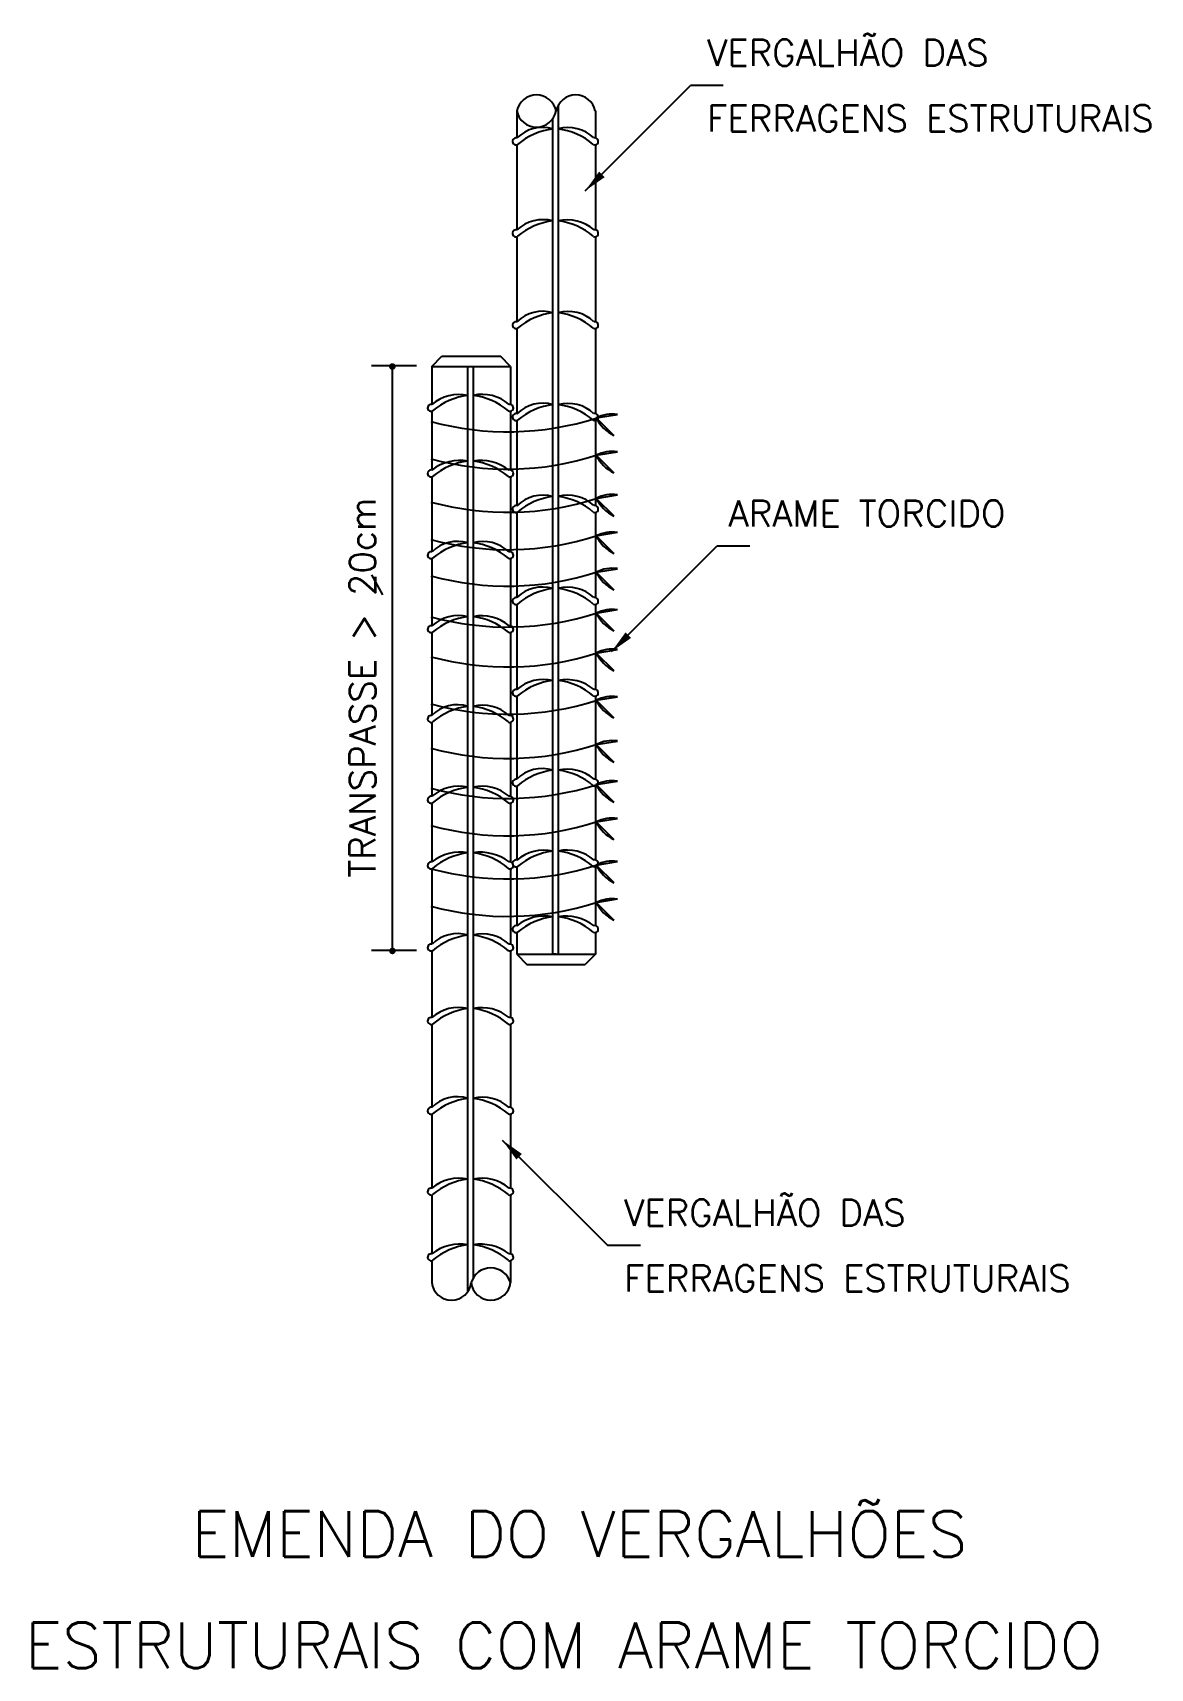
# Model space of a CAD drawing. Header units: millimetres. Extents: x -6662 to -6653.4, y -4429.2 to -4416.7.
import ezdxf
from ezdxf.enums import TextEntityAlignment as Align

# ---------------------------------------------------------------- set-up
doc = ezdxf.new("R2010")
doc.units = ezdxf.units.MM
doc.header["$LTSCALE"] = 10
doc.layers.add('Termotécnica', color=7, linetype='Continuous')
doc.styles.add('r140', font='romans.shx')
doc.styles.add('r80', font='romans.shx')

msp = doc.modelspace()

# ---------------------------------------------------------------- linework, layer by layer
at = {"layer": 'Termotécnica', "color": 2}
for p, q in [((-6657.761, -4417.864), (-6656.956, -4417.059)), ((-6656.706, -4417.059), (-6656.956, -4417.059)), ((-6658.283, -4417.252), (-6658.283, -4417.459)), ((-6658.008, -4422.808), (-6658.008, -4417.312)), ((-6657.965, -4422.808), (-6657.965, -4417.206)), ((-6657.683, -4417.252), (-6657.683, -4417.459)), ((-6658.283, -4417.511), (-6658.283, -4418.162)), ((-6657.683, -4417.512), (-6657.683, -4418.161)), ((-6658.283, -4418.214), (-6658.283, -4418.864)), ((-6657.683, -4418.214), (-6657.683, -4418.864)), ((-6658.283, -4418.916), (-6658.283, -4419.567)), ((-6657.683, -4418.916), (-6657.683, -4419.566)), ((-6658.932, -4419.206), (-6658.856, -4419.128)), ((-6658.856, -4419.128), (-6658.409, -4419.128)), ((-6658.332, -4419.206), (-6658.409, -4419.128)), ((-6658.932, -4419.206), (-6658.332, -4419.206)), ((-6658.932, -4419.207), (-6658.932, -4419.496)), ((-6658.657, -4426.274), (-6658.657, -4419.206)), ((-6658.614, -4426.167), (-6658.614, -4419.206)), ((-6658.332, -4419.206), (-6658.332, -4419.495)), ((-6658.932, -4419.548), (-6658.932, -4419.997)), ((-6658.332, -4419.548), (-6658.332, -4419.997)), ((-6658.283, -4419.618), (-6658.283, -4420.269)), ((-6657.683, -4419.619), (-6657.683, -4420.269)), ((-6658.932, -4420.049), (-6658.932, -4420.622)), ((-6658.332, -4420.05), (-6658.332, -4420.622)), ((-6658.283, -4420.321), (-6658.283, -4420.972)), ((-6657.683, -4420.321), (-6657.683, -4420.971)), ((-6657.559, -4421.385), (-6656.754, -4420.58)), ((-6656.504, -4420.58), (-6656.754, -4420.58)), ((-6658.932, -4420.674), (-6658.932, -4421.187)), ((-6658.332, -4420.674), (-6658.332, -4421.186)), ((-6658.283, -4421.023), (-6658.283, -4421.674)), ((-6657.683, -4421.024), (-6657.683, -4421.674)), ((-6658.932, -4421.239), (-6658.932, -4421.873)), ((-6658.332, -4421.239), (-6658.332, -4421.872)), ((-6658.283, -4421.726), (-6658.283, -4422.36)), ((-6657.683, -4421.726), (-6657.683, -4422.36)), ((-6658.932, -4421.925), (-6658.932, -4422.49)), ((-6658.332, -4421.925), (-6658.332, -4422.49)), ((-6658.283, -4422.412), (-6658.283, -4422.978)), ((-6657.683, -4422.412), (-6657.683, -4422.977)), ((-6658.932, -4422.542), (-6658.932, -4422.992)), ((-6658.332, -4422.543), (-6658.332, -4422.992)), ((-6658.008, -4423.698), (-6658.008, -4422.808)), ((-6657.965, -4423.58), (-6657.965, -4422.808)), ((-6658.932, -4423.044), (-6658.932, -4423.62)), ((-6658.332, -4423.044), (-6658.332, -4423.62)), ((-6658.283, -4423.029), (-6658.283, -4423.479)), ((-6657.683, -4423.03), (-6657.683, -4423.479)), ((-6658.283, -4423.531), (-6658.283, -4423.698)), ((-6657.683, -4423.532), (-6657.683, -4423.698)), ((-6658.932, -4423.672), (-6658.932, -4424.182)), ((-6658.332, -4423.673), (-6658.332, -4424.181)), ((-6658.283, -4423.698), (-6657.683, -4423.698)), ((-6658.283, -4423.698), (-6658.207, -4423.777)), ((-6657.983, -4423.698), (-6658.008, -4423.698)), ((-6658.008, -4423.698), (-6657.965, -4423.698)), ((-6657.965, -4423.698), (-6657.965, -4423.58)), ((-6657.683, -4423.698), (-6657.76, -4423.777)), ((-6658.207, -4423.777), (-6657.76, -4423.777)), ((-6658.932, -4424.233), (-6658.932, -4424.867)), ((-6658.332, -4424.234), (-6658.332, -4424.867)), ((-6658.932, -4424.919), (-6658.932, -4425.485)), ((-6658.332, -4424.92), (-6658.332, -4425.484)), ((-6658.395, -4425.117), (-6657.589, -4425.923)), ((-6658.932, -4425.537), (-6658.932, -4425.987)), ((-6658.332, -4425.537), (-6658.332, -4425.986)), ((-6657.339, -4425.923), (-6657.589, -4425.923)), ((-6658.932, -4426.039), (-6658.932, -4426.206)), ((-6658.332, -4426.039), (-6658.332, -4426.206))]:
    msp.add_line(p, q, dxfattribs=at)
at = {"layer": 'Termotécnica', "color": 1}
for p, q in [((-6659.05, -4419.202), (-6659.394, -4419.202)), ((-6659.234, -4423.664), (-6659.234, -4419.207)), ((-6659.05, -4423.669), (-6659.394, -4423.669))]:
    msp.add_line(p, q, dxfattribs=at)
at = {"layer": 'Termotécnica', "color": 4}
for p, q in [((-6657.676, -4419.599), (-6657.515, -4419.572)), ((-6657.676, -4419.599), (-6657.515, -4419.572)), ((-6657.676, -4419.599), (-6657.542, -4419.733)), ((-6657.676, -4419.599), (-6657.542, -4419.733)), ((-6657.676, -4419.884), (-6657.515, -4419.858)), ((-6657.676, -4419.884), (-6657.515, -4419.858)), ((-6657.676, -4419.884), (-6657.542, -4420.019)), ((-6657.676, -4419.884), (-6657.542, -4420.019)), ((-6657.676, -4420.214), (-6657.515, -4420.187)), ((-6657.676, -4420.214), (-6657.515, -4420.187)), ((-6657.676, -4420.214), (-6657.542, -4420.348)), ((-6657.676, -4420.214), (-6657.542, -4420.348)), ((-6657.676, -4420.5), (-6657.515, -4420.473)), ((-6657.676, -4420.5), (-6657.515, -4420.473)), ((-6657.676, -4420.5), (-6657.542, -4420.635)), ((-6657.676, -4420.5), (-6657.542, -4420.635)), ((-6657.676, -4420.778), (-6657.515, -4420.751)), ((-6657.676, -4420.778), (-6657.542, -4420.912)), ((-6657.676, -4421.091), (-6657.515, -4421.064)), ((-6657.676, -4421.091), (-6657.515, -4421.064)), ((-6657.676, -4421.091), (-6657.542, -4421.226)), ((-6657.676, -4421.091), (-6657.542, -4421.226)), ((-6657.676, -4421.396), (-6657.515, -4421.369)), ((-6657.676, -4421.396), (-6657.515, -4421.369)), ((-6657.676, -4421.396), (-6657.542, -4421.53)), ((-6657.676, -4421.396), (-6657.542, -4421.53)), ((-6657.676, -4421.757), (-6657.515, -4421.73)), ((-6657.676, -4421.757), (-6657.515, -4421.73)), ((-6657.676, -4421.757), (-6657.542, -4421.891)), ((-6657.676, -4421.757), (-6657.542, -4421.891)), ((-6657.676, -4422.095), (-6657.515, -4422.068)), ((-6657.676, -4422.095), (-6657.515, -4422.068)), ((-6657.676, -4422.095), (-6657.542, -4422.229)), ((-6657.676, -4422.095), (-6657.542, -4422.229)), ((-6657.676, -4422.401), (-6657.515, -4422.374)), ((-6657.676, -4422.401), (-6657.515, -4422.374)), ((-6657.676, -4422.401), (-6657.542, -4422.535)), ((-6657.676, -4422.401), (-6657.542, -4422.535)), ((-6657.676, -4422.686), (-6657.515, -4422.66)), ((-6657.676, -4422.686), (-6657.515, -4422.66)), ((-6657.676, -4422.686), (-6657.542, -4422.821)), ((-6657.676, -4422.686), (-6657.542, -4422.821)), ((-6657.676, -4423.016), (-6657.515, -4422.989)), ((-6657.676, -4423.016), (-6657.515, -4422.989)), ((-6657.676, -4423.016), (-6657.542, -4423.15)), ((-6657.676, -4423.016), (-6657.542, -4423.15)), ((-6657.676, -4423.302), (-6657.515, -4423.275)), ((-6657.676, -4423.302), (-6657.515, -4423.275)), ((-6657.676, -4423.302), (-6657.542, -4423.437)), ((-6657.676, -4423.302), (-6657.542, -4423.437))]:
    msp.add_line(p, q, dxfattribs=at)
at = {"layer": 'Termotécnica', "color": 3}
msp.add_line((-6659.394, -4420.799), (-6659.309, -4420.951), dxfattribs=at)
at = {"layer": 'Termotécnica', "color": 2, "const_width": 0.0225}
for points in [[(-6659.22, -4419.206, 1), (-6659.248, -4419.206, 1)], [(-6659.221, -4423.666, 1), (-6659.246, -4423.678, 1)]]:
    msp.add_lwpolyline(points, format="xyb", close=True, dxfattribs=at)
at = {"layer": 'Termotécnica', "color": 2}
for centre, radius, start, end in [((-6658.133, -4417.284), 0.153, 12.1644, 167.8356), ((-6657.833, -4417.284), 0.153, 12.1644, 167.8356), ((-6658.133, -4417.225), 0.152, 190.1271, 349.8729), ((-6658.087, -4417.655), 0.276, 73.136, 134.9547), ((-6657.947, -4417.894), 0.507, 96.7868, 130.623), ((-6657.892, -4417.668), 0.288, 46.4549, 105.4545), ((-6658.029, -4417.894), 0.507, 49.377, 83.2132), ((-6658.289, -4417.485), 0.0266, 76.0461, 296.6257), ((-6657.687, -4417.485), 0.0266, 243.3743, 103.9539), ((-6658.289, -4418.188), 0.0266, 76.0461, 296.6257), ((-6658.081, -4418.384), 0.3, 75.8438, 132.2469), ((-6657.947, -4418.596), 0.507, 96.7868, 130.623), ((-6657.901, -4418.409), 0.323, 49.9094, 102), ((-6658.029, -4418.596), 0.507, 49.377, 83.2132), ((-6657.687, -4418.188), 0.0266, 243.3743, 103.9539), ((-6658.087, -4419.06), 0.276, 73.136, 134.9547), ((-6657.947, -4419.298), 0.507, 96.7868, 130.623), ((-6657.892, -4419.073), 0.288, 46.4549, 105.4545), ((-6658.029, -4419.298), 0.507, 49.377, 83.2132), ((-6658.289, -4418.89), 0.0266, 76.0461, 296.6257), ((-6657.687, -4418.89), 0.0266, 243.3743, 103.9539), ((-6658.725, -4419.739), 0.319, 77.6433, 130.4474), ((-6658.596, -4419.93), 0.507, 96.7868, 130.623), ((-6658.548, -4419.735), 0.316, 49.2618, 102.6475), ((-6658.678, -4419.93), 0.507, 49.377, 83.2132), ((-6658.938, -4419.522), 0.0266, 76.0461, 296.6257), ((-6658.336, -4419.522), 0.0266, 243.3743, 103.9539), ((-6658.289, -4419.592), 0.0266, 76.0461, 296.6257), ((-6658.087, -4419.762), 0.276, 73.136, 134.9547), ((-6657.947, -4420.001), 0.507, 96.7868, 130.623), ((-6657.892, -4419.776), 0.288, 46.4549, 105.4545), ((-6658.029, -4420.001), 0.507, 49.377, 83.2132), ((-6657.687, -4419.592), 0.0266, 243.3743, 103.9539), ((-6658.718, -4420.266), 0.343, 79.5772, 128.5135), ((-6658.596, -4420.432), 0.507, 96.7868, 130.623), ((-6658.562, -4420.29), 0.366, 53.0947, 98.8146), ((-6658.678, -4420.432), 0.507, 49.377, 83.2132), ((-6658.938, -4420.023), 0.0266, 76.0461, 296.6257), ((-6658.336, -4420.023), 0.0266, 243.3743, 103.9539), ((-6658.087, -4420.465), 0.276, 73.136, 134.9547), ((-6657.947, -4420.703), 0.507, 96.7868, 130.623), ((-6657.892, -4420.478), 0.288, 46.4549, 105.4545), ((-6658.029, -4420.703), 0.507, 49.377, 83.2132), ((-6658.289, -4420.295), 0.0266, 76.0461, 296.6257), ((-6657.687, -4420.295), 0.0266, 243.3743, 103.9539), ((-6658.736, -4420.818), 0.276, 73.136, 134.9547), ((-6658.596, -4421.056), 0.507, 96.7868, 130.623), ((-6658.541, -4420.831), 0.288, 46.4549, 105.4545), ((-6658.678, -4421.056), 0.507, 49.377, 83.2132), ((-6658.938, -4420.648), 0.0266, 76.0461, 296.6257), ((-6658.336, -4420.648), 0.0266, 243.3743, 103.9539), ((-6658.087, -4421.167), 0.276, 73.136, 134.9547), ((-6657.947, -4421.406), 0.507, 96.7868, 130.623), ((-6657.892, -4421.181), 0.288, 46.4549, 105.4545), ((-6658.029, -4421.406), 0.507, 49.377, 83.2132), ((-6658.289, -4420.998), 0.0266, 76.0461, 296.6257), ((-6657.687, -4420.998), 0.0266, 243.3743, 103.9539), ((-6658.938, -4421.213), 0.0266, 76.0461, 296.6257), ((-6658.73, -4421.409), 0.3, 75.8438, 132.2469), ((-6658.596, -4421.621), 0.507, 96.7868, 130.623), ((-6658.55, -4421.434), 0.323, 49.9094, 102), ((-6658.678, -4421.621), 0.507, 49.377, 83.2132), ((-6658.336, -4421.213), 0.0266, 243.3743, 103.9539), ((-6658.289, -4421.7), 0.0266, 76.0461, 296.6257), ((-6658.081, -4421.897), 0.3, 75.8438, 132.2469), ((-6657.947, -4422.108), 0.507, 96.7868, 130.623), ((-6657.901, -4421.922), 0.323, 49.9094, 102), ((-6658.029, -4422.108), 0.507, 49.377, 83.2132), ((-6657.687, -4421.7), 0.0266, 243.3743, 103.9539), ((-6658.739, -4422.06), 0.269, 72.1762, 135.9145), ((-6658.596, -4422.307), 0.507, 96.7868, 130.623), ((-6658.546, -4422.102), 0.307, 48.3834, 103.5259), ((-6658.678, -4422.307), 0.507, 49.377, 83.2132), ((-6658.938, -4421.899), 0.0266, 76.0461, 296.6257), ((-6658.336, -4421.899), 0.0266, 243.3743, 103.9539), ((-6658.09, -4422.547), 0.269, 72.1762, 135.9145), ((-6657.947, -4422.794), 0.507, 96.7868, 130.623), ((-6657.897, -4422.59), 0.307, 48.3834, 103.5259), ((-6658.029, -4422.794), 0.507, 49.377, 83.2132), ((-6658.725, -4422.733), 0.319, 77.6433, 130.4474), ((-6658.596, -4422.925), 0.507, 96.7868, 130.623), ((-6658.548, -4422.73), 0.316, 49.2618, 102.6475), ((-6658.678, -4422.925), 0.507, 49.377, 83.2132), ((-6658.289, -4422.386), 0.0266, 76.0461, 296.6257), ((-6657.687, -4422.386), 0.0266, 243.3743, 103.9539), ((-6658.938, -4422.516), 0.0266, 76.0461, 296.6257), ((-6658.336, -4422.516), 0.0266, 243.3743, 103.9539), ((-6658.718, -4423.26), 0.343, 79.5772, 128.5135), ((-6658.596, -4423.426), 0.507, 96.7868, 130.623), ((-6658.562, -4423.284), 0.366, 53.0947, 98.8146), ((-6658.678, -4423.426), 0.507, 49.377, 83.2132), ((-6658.076, -4423.221), 0.319, 77.6433, 130.4474), ((-6657.947, -4423.412), 0.507, 96.7868, 130.623), ((-6657.899, -4423.217), 0.316, 49.2618, 102.6475), ((-6658.029, -4423.412), 0.507, 49.377, 83.2132), ((-6658.938, -4423.018), 0.0266, 76.0461, 296.6257), ((-6658.336, -4423.018), 0.0266, 243.3743, 103.9539), ((-6658.289, -4423.003), 0.0266, 76.0461, 296.6257), ((-6657.687, -4423.003), 0.0266, 243.3743, 103.9539), ((-6658.069, -4423.748), 0.343, 79.5772, 128.5135), ((-6657.947, -4423.914), 0.507, 96.7868, 130.623), ((-6657.913, -4423.772), 0.366, 53.0947, 98.8146), ((-6658.029, -4423.914), 0.507, 49.377, 83.2132), ((-6658.736, -4423.816), 0.276, 73.136, 134.9547), ((-6658.596, -4424.055), 0.507, 96.7868, 130.623), ((-6658.541, -4423.83), 0.288, 46.4549, 105.4545), ((-6658.678, -4424.055), 0.507, 49.377, 83.2132), ((-6658.289, -4423.505), 0.0266, 76.0461, 296.6257), ((-6657.687, -4423.505), 0.0266, 243.3743, 103.9539), ((-6658.938, -4423.646), 0.0266, 76.0461, 296.6257), ((-6658.336, -4423.646), 0.0266, 243.3743, 103.9539), ((-6658.938, -4424.207), 0.0266, 76.0461, 296.6257), ((-6658.73, -4424.404), 0.3, 75.8438, 132.2469), ((-6658.596, -4424.616), 0.507, 96.7868, 130.623), ((-6658.55, -4424.429), 0.323, 49.9094, 102), ((-6658.678, -4424.616), 0.507, 49.377, 83.2132), ((-6658.336, -4424.207), 0.0266, 243.3743, 103.9539), ((-6658.739, -4425.055), 0.269, 72.1762, 135.9145), ((-6658.596, -4425.302), 0.507, 96.7868, 130.623), ((-6658.546, -4425.097), 0.307, 48.3834, 103.5259), ((-6658.678, -4425.302), 0.507, 49.377, 83.2132), ((-6658.938, -4424.893), 0.0266, 76.0461, 296.6257), ((-6658.336, -4424.893), 0.0266, 243.3743, 103.9539), ((-6658.725, -4425.728), 0.319, 77.6433, 130.4474), ((-6658.596, -4425.919), 0.507, 96.7868, 130.623), ((-6658.548, -4425.725), 0.316, 49.2618, 102.6475), ((-6658.678, -4425.919), 0.507, 49.377, 83.2132), ((-6658.938, -4425.511), 0.0266, 76.0461, 296.6257), ((-6658.336, -4425.511), 0.0266, 243.3743, 103.9539), ((-6658.718, -4426.255), 0.343, 79.5772, 128.5135), ((-6658.596, -4426.421), 0.507, 96.7868, 130.623), ((-6658.562, -4426.279), 0.366, 53.0947, 98.8146), ((-6658.678, -4426.421), 0.507, 49.377, 83.2132), ((-6658.938, -4426.013), 0.0266, 76.0461, 296.6257), ((-6658.336, -4426.013), 0.0266, 243.3743, 103.9539), ((-6658.482, -4426.252), 0.157, 17.2268, 162.7732), ((-6658.782, -4426.19), 0.151, 185.8124, 354.1876), ((-6658.482, -4426.19), 0.151, 186.0922, 353.9078)]:
    msp.add_arc(centre, radius, start, end, dxfattribs=at)
at = {"layer": 'Termotécnica', "color": 4}
for centre, radius, start, end in [((-6657.553, -4419.841), 0.272, 81.9634, 116.9487), ((-6658.353, -4417.479), 2.226, 254.7351, 287.7043), ((-6657.402, -4419.459), 0.308, 207.0397, 242.9989), ((-6658.353, -4417.764), 2.226, 254.7351, 287.7043), ((-6657.553, -4420.127), 0.272, 81.9634, 116.9487), ((-6657.402, -4419.745), 0.308, 207.0397, 242.9989), ((-6657.553, -4420.456), 0.272, 81.9634, 116.9487), ((-6658.353, -4418.094), 2.226, 254.7351, 287.7043), ((-6657.402, -4420.074), 0.308, 207.0397, 242.9989), ((-6658.353, -4418.38), 2.226, 254.7351, 287.7043), ((-6657.553, -4420.743), 0.272, 81.9634, 116.9487), ((-6657.402, -4420.36), 0.308, 207.0397, 242.9989), ((-6658.353, -4418.658), 2.226, 254.7351, 287.7043), ((-6657.553, -4421.02), 0.272, 81.9634, 116.9487), ((-6657.402, -4420.638), 0.308, 207.0397, 242.9989), ((-6657.553, -4421.334), 0.272, 81.9634, 116.9487), ((-6658.353, -4418.971), 2.226, 254.7351, 287.7043), ((-6657.402, -4420.951), 0.308, 207.0397, 242.9989), ((-6658.353, -4419.276), 2.226, 254.7351, 287.7043), ((-6657.553, -4421.638), 0.272, 81.9634, 116.9487), ((-6657.402, -4421.256), 0.308, 207.0397, 242.9989), ((-6658.353, -4419.637), 2.226, 254.7351, 287.7043), ((-6657.553, -4421.999), 0.272, 81.9634, 116.9487), ((-6657.402, -4421.617), 0.308, 207.0397, 242.9989), ((-6657.553, -4422.337), 0.272, 81.9634, 116.9487), ((-6658.353, -4419.975), 2.226, 254.7351, 287.7043), ((-6657.402, -4421.955), 0.308, 207.0397, 242.9989), ((-6658.353, -4420.281), 2.226, 254.7351, 287.7043), ((-6657.553, -4422.643), 0.272, 81.9634, 116.9487), ((-6657.402, -4422.261), 0.308, 207.0397, 242.9989), ((-6658.353, -4420.566), 2.226, 254.7351, 287.7043), ((-6657.553, -4422.929), 0.272, 81.9634, 116.9487), ((-6657.402, -4422.547), 0.308, 207.0397, 242.9989), ((-6658.353, -4420.896), 2.226, 254.7351, 287.7043), ((-6657.553, -4423.258), 0.272, 81.9634, 116.9487), ((-6657.402, -4422.876), 0.308, 207.0397, 242.9989), ((-6658.353, -4421.182), 2.226, 254.7351, 287.7043), ((-6657.553, -4423.545), 0.272, 81.9634, 116.9487), ((-6657.402, -4423.162), 0.308, 207.0397, 242.9989)]:
    msp.add_arc(centre, radius, start, end, dxfattribs=at)
at = {"layer": 'Termotécnica', "color": 2}
for points in [[(-6657.612, -4417.759), (-6657.654, -4417.716), (-6657.761, -4417.864)], [(-6657.41, -4421.28), (-6657.452, -4421.237), (-6657.559, -4421.385)], [(-6658.245, -4425.223), (-6658.287, -4425.265), (-6658.395, -4425.117)]]:
    msp.add_solid(points, dxfattribs=at)

# ---------------------------------------------------------------- texts
at = {"layer": 'Termotécnica', "color": 2, "style": 'r80'}
for s, p in [('VERGALHÃO DAS ', (-6656.83, -4416.908)), ('FERRAGENS ESTRUTURAIS', (-6656.829, -4417.41)), ('ARAME TORCIDO', (-6656.666, -4420.429)), ('VERGALHÃO DAS ', (-6657.464, -4425.772)), ('FERRAGENS ESTRUTURAIS', (-6657.463, -4426.274))]:
    msp.add_text(s, height=0.2, dxfattribs=at).set_placement(p)
msp.add_text('TRANSPASSE > 20cm', height=0.2, rotation=90, dxfattribs=at).set_placement((-6659.362, -4423.111))
at = {"layer": 'Termotécnica', "color": 5, "style": 'r140'}
for s, p in [(' EMENDA DO VERGALHÕES', (-6657.924, -4428.408)), ('ESTRUTURAIS COM ARAME TORCIDO', (-6657.924, -4429.259))]:
    msp.add_text(s, height=0.35, dxfattribs=at).set_placement(p, align=Align.BOTTOM_CENTER)

doc.saveas('drawing.dxf')
